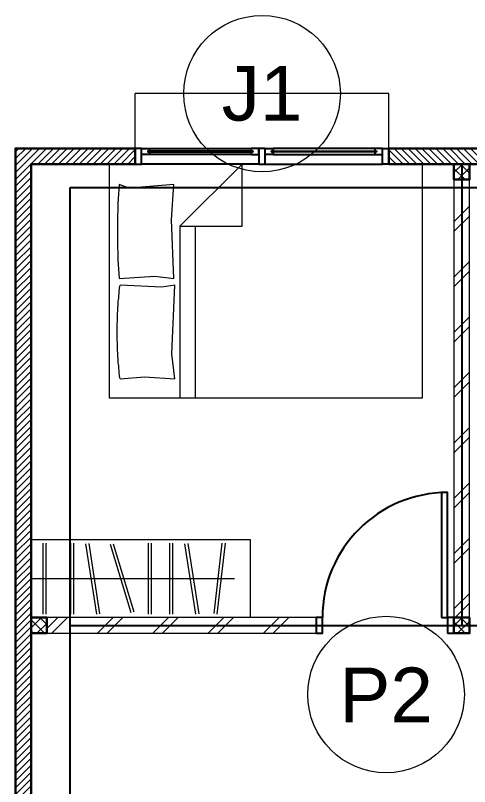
# Model space of a CAD drawing. Header units: millimetres. Extents: x -108 to 357, y -17 to 192.
# Drawn here: x -3.803 to -0.903, y 99.228 to 104.158 of the extents above; entities that cross this region are included whole.
import ezdxf
from ezdxf.enums import TextEntityAlignment as Align

# ---------------------------------------------------------------- set-up
doc = ezdxf.new("R2010")
doc.units = ezdxf.units.MM
for name, color, linetype, lineweight in [('ars', 11, 'Continuous', 0), ('KOL', 1, 'Continuous', 30), ('KOLOM', 4, 'Continuous', 9), ('lan', 7, 'Continuous', 15), ('NOT', 7, 'Continuous', 20), ('tem', 5, 'Continuous', 20)]:
    doc.layers.add(name, color=color, linetype=linetype, lineweight=lineweight)
doc.layers.add('as', color=1, linetype='Continuous', plot=False)
doc.layers.add('Kusen', color=30, linetype='Continuous')
doc.styles.add('S', font='simplex', dxfattribs={"width": 0.75})
doc.styles.get("Standard").update_dxf_attribs({"font": 'arial.ttf'})
pattern_1 = [(45, (-0.2672, -0.72464), (-0.1767767, 0.1767767), []), (45, (-0.2047, -0.72464), (-0.1767767, 0.1767767), [])]

# ---------------------------------------------------------------- blocks, each defined once
blk = doc.blocks.new('T. J1')
at = {"layer": 'Kusen'}
for p, q in [((-0.7188, 0.1), (-0.0688, 0.1)), ((0.7212, 0.1), (0.0712, 0.1)), ((-0.0688, 0.06), (-0.7188, 0.06)), ((0.0712, 0.06), (0.7212, 0.06)), ((-0.0188, 0), (-0.7688, 0)), ((0.0212, 0), (0.7712, 0))]:
    blk.add_line(p, q, dxfattribs=at)
for points in [[(-0.8088, 0), (-0.7688, 0), (-0.7688, 0.1), (-0.8088, 0.1)], [(-0.0188, 0), (0.0212, 0), (0.0212, 0.1), (-0.0188, 0.1)], [(0.8112, 0), (0.7712, 0), (0.7712, 0.1), (0.8112, 0.1)]]:
    blk.add_lwpolyline(points, close=True, dxfattribs=at)
for points in [[(-0.7188, 0.0775), (-0.7188, 0.06), (-0.7688, 0.06), (-0.7688, 0.1), (-0.7188, 0.1), (-0.7188, 0.0825), (-0.7288, 0.0825), (-0.7288, 0.0775), (-0.7188, 0.0775)], [(-0.0688, 0.0775), (-0.0688, 0.06), (-0.0188, 0.06), (-0.0188, 0.1), (-0.0688, 0.1), (-0.0688, 0.0825), (-0.0588, 0.0825), (-0.0588, 0.0775), (-0.0688, 0.0775)], [(0.0712, 0.0775), (0.0712, 0.06), (0.0212, 0.06), (0.0212, 0.1), (0.0712, 0.1), (0.0712, 0.0825), (0.0612, 0.0825), (0.0612, 0.0775), (0.0712, 0.0775)], [(0.7212, 0.0775), (0.7212, 0.06), (0.7712, 0.06), (0.7712, 0.1), (0.7212, 0.1), (0.7212, 0.0825), (0.7312, 0.0825), (0.7312, 0.0775), (0.7212, 0.0775)]]:
    blk.add_lwpolyline(points, dxfattribs=at)
at = {"layer": 'Kusen', "color": 141}
for points in [[(-0.7288, 0.0775), (-0.0588, 0.0775), (-0.0588, 0.0825), (-0.7288, 0.0825)], [(0.7312, 0.0775), (0.0612, 0.0775), (0.0612, 0.0825), (0.7312, 0.0825)]]:
    blk.add_lwpolyline(points, close=True, dxfattribs=at)
blk = doc.blocks.new('P.80')
at = {"layer": 'Kusen'}
for points in [[(-69.8094, -74.8368), (-69.7694, -74.8368), (-69.7694, -74.0368), (-69.8094, -74.0368)], [(-70.6094, -74.9368), (-70.5694, -74.9368), (-70.5694, -74.8368), (-70.6094, -74.8368)], [(-69.7694, -74.9368), (-69.7294, -74.9368), (-69.7294, -74.8368), (-69.7694, -74.8368)]]:
    blk.add_lwpolyline(points, close=True, dxfattribs=at)
blk.add_arc((-69.7694, -74.8368), 0.8, 90, 180, dxfattribs=at)
blk = doc.blocks.new('K 10.10')
at = {"layer": 'ars'}
h = blk.add_hatch(dxfattribs=at)
h.set_pattern_fill('_USER', color=256, scale=0.05, angle=45, double=1, pattern_type=0)
h.set_pattern_definition([(45, (0, 0), (-0.035355339, 0.035355339), []), (135, (0, 0), (-0.035355339, -0.035355339), [])])
h.paths.add_polyline_path([(1560.5383, 1380.4069), (1560.6383, 1380.4069), (1560.6383, 1380.5069), (1560.5383, 1380.5069)])
at = {"layer": 'KOL'}
blk.add_lwpolyline([(1560.5383, 1380.4069), (1560.6383, 1380.4069), (1560.6383, 1380.5069), (1560.5383, 1380.5069)], close=True, dxfattribs=at)
blk = doc.blocks.new('BED1')
at = {"color": 0, "linetype": 'Continuous'}
for points in [[(1.9976, 0), (1.9976, 1.4976), (0, 1.4976), (0, 0), (1.9976, 0)], [(1.5484, 1.0993), (1.1489, 1.0993), (1.1489, 1.4976), (1.5484, 1.0993)], [(1.9346, 1.3656), (1.9443, 1.2458), (1.9467, 1.1259), (1.9467, 1.0061), (1.9443, 0.8862), (1.9346, 0.7663), (1.707, 0.7809), (1.586, 0.7663), (1.6017, 1.1404), (1.586, 1.3656), (1.8717, 1.3426), (1.9346, 1.3656)], [(1.4492, 1.0993), (1.4492, 0)], [(1.5484, 1.0993), (1.5484, 0)], [(1.9298, 0.1235), (1.7724, 0.138), (1.5799, 0.1235), (1.5981, 0.2833), (1.5799, 0.7228), (1.6634, 0.7094), (1.9298, 0.7228)], [(1.9298, 0.1235), (1.931, 0.1332), (1.9322, 0.1429), (1.9334, 0.1513), (1.9346, 0.161), (1.9346, 0.1707), (1.9358, 0.1804), (1.937, 0.1889), (1.9383, 0.1985), (1.9383, 0.2082), (1.9395, 0.2179), (1.9407, 0.2264), (1.9407, 0.2361), (1.9419, 0.2458), (1.9419, 0.2542), (1.9431, 0.2639), (1.9431, 0.2736), (1.9443, 0.2833), (1.9443, 0.2918), (1.9455, 0.3015), (1.9455, 0.3111), (1.9455, 0.3208), (1.9467, 0.3293), (1.9467, 0.339), (1.9467, 0.3487), (1.9467, 0.3584), (1.9479, 0.3668), (1.9479, 0.3765), (1.9479, 0.3862), (1.9479, 0.3959), (1.9479, 0.4044), (1.9479, 0.414), (1.9479, 0.4237), (1.9479, 0.4334), (1.9479, 0.4419), (1.9479, 0.4516), (1.9479, 0.4613), (1.9479, 0.4709), (1.9479, 0.4794), (1.9467, 0.4891), (1.9467, 0.4988), (1.9467, 0.5085), (1.9467, 0.5169), (1.9455, 0.5266), (1.9455, 0.5363), (1.9455, 0.546), (1.9443, 0.5545), (1.9443, 0.5642), (1.9431, 0.5738), (1.9431, 0.5835), (1.9419, 0.592), (1.9419, 0.6017), (1.9407, 0.6114), (1.9407, 0.6199), (1.9395, 0.6295), (1.9383, 0.6392), (1.9383, 0.6489), (1.937, 0.6574), (1.9358, 0.6671), (1.9346, 0.6768), (1.9346, 0.6864), (1.9334, 0.6949), (1.9322, 0.7046), (1.931, 0.7143), (1.9298, 0.7228)]]:
    blk.add_lwpolyline(points, dxfattribs=at)
blk = doc.blocks.new('LEMARI1')
for points in [[(0.6998, 0.4988), (-0.6998, 0.4988)], [(-0.6998, 0), (0.6998, 0), (0.6998, 0.4988), (-0.6998, 0.4988), (-0.6998, 0)], [(-0.5387, 0.4758), (-0.4855, 0.023)], [(-0.4685, 0.0254), (-0.5206, 0.477)], [(-0.3002, 0.4746), (-0.3705, 0.0242)], [(-0.3523, 0.0218), (-0.2821, 0.4709)], [(-0.2034, 0.477), (-0.2034, 0.0218)], [(-0.1852, 0.0218), (-0.1852, 0.477)], [(-0.0678, 0.477), (-0.0678, 0.0218)], [(-0.0496, 0.0218), (-0.0496, 0.477)], [(0.1755, 0.4722), (0.0436, 0.0363)], [(0.0605, 0.0315), (0.1937, 0.4673)], [(0.3317, 0.4746), (0.2627, 0.0242)], [(0.2797, 0.0218), (0.3499, 0.4709)], [(0.4286, 0.477), (0.4286, 0.0218)], [(0.4467, 0.0218), (0.4467, 0.477)], [(0.6053, 0.477), (0.6053, 0.0218)], [(0.6235, 0.0218), (0.6235, 0.477)], [(0.6998, 0.2494), (-0.5993, 0.2494)]]:
    blk.add_lwpolyline(points)
blk = doc.blocks.new('A-4')
at = {"layer": 'ars'}
h = blk.add_hatch(dxfattribs=at)
h.set_pattern_fill('ANSI31', color=256, scale=0.25, angle=180, style=0)
h.set_pattern_definition([(225, (-37.55, 7.8), (0.02209709, -0.02209709), [])])
h.paths.add_polyline_path([(-36.785, 13.6), (-37.45, 13.6), (-37.55, 13.6), (-37.55, 7.8), (-37.45, 7.8), (-37.45, 13.5), (-36.785, 13.5)])
h = blk.add_hatch(dxfattribs=at)
h.set_pattern_fill('ANSI31', color=256, scale=0.25, angle=180, style=0)
h.set_pattern_definition([(135, (-524.47873, -326.599584), (0.0220970869, 0.0220970869), [])])
h.paths.add_polyline_path([(-35.165, 13.5), (-34.24, 13.5), (-34.24, 13.6), (-35.165, 13.6)])
h = blk.add_hatch(dxfattribs=at)
h.set_pattern_fill('TEMBOK', color=256, scale=0.25)
h.set_pattern_definition(pattern_1)
h.paths.add_polyline_path([(-34.65, 10.6), (-34.75, 10.6), (-34.75, 13.4), (-34.65, 13.4)])
h = blk.add_hatch(dxfattribs=at)
h.set_pattern_fill('TEMBOK', color=256, scale=0.25)
h.set_pattern_definition(pattern_1)
h.paths.add_polyline_path([(-37.35, 10.5), (-35.63, 10.5), (-35.63, 10.6), (-37.35, 10.6)])
at = {"layer": 'as'}
for p, q in [((-34.7, 13.5), (-34.7, 10.55)), ((-37.2, 13.35), (37.2, 13.35)), ((-37.2, 0.25), (-37.2, 13.35)), ((-37.2, 10.55), (-31, 10.55))]:
    blk.add_line(p, q, dxfattribs=at)
at = {"layer": 'KOL'}
blk.add_lwpolyline([(-36.785, 13.6), (-37.45, 13.6), (-37.55, 13.6), (-37.55, 7.8), (-37.45, 7.8), (-37.45, 13.5), (-36.785, 13.5), (-36.785, 13.6)], dxfattribs=at)
blk.add_lwpolyline([(-35.165, 13.5), (-34.24, 13.5), (-34.24, 13.6), (-35.165, 13.6)], close=True, dxfattribs=at)
at = {"layer": 'lan'}
for p, q in [((-35.165, 13.95), (-36.785, 13.95)), ((-36.785, 13.6), (-36.785, 13.95)), ((-35.165, 13.6), (-35.165, 13.95))]:
    blk.add_line(p, q, dxfattribs=at)
at = {"layer": 'tem'}
for points in [[(-34.75, 10.6), (-34.65, 10.6), (-34.65, 13.4), (-34.75, 13.4)], [(-35.63, 10.6), (-37.35, 10.6), (-37.35, 10.5), (-35.63, 10.5)]]:
    blk.add_lwpolyline(points, close=True, dxfattribs=at)
at = {"layer": 'ars', "xscale": -1}
for name, p in [('BED1', (-34.9524, 12.0024)), ('LEMARI1', (-36.7502, 10.6))]:
    blk.add_blockref(name, p, dxfattribs=at)
at = {"layer": 'KOLOM', "extrusion": (0, 0, -1), "xscale": -1, "zscale": -1, "rotation": 180}
for p in [(-1525.8883, 1393.9069), (-1523.1883, 1391.0069), (-1525.8883, 1391.0069)]:
    blk.add_blockref('K 10.10', p, dxfattribs=at)
at = {"layer": 'Kusen'}
for name, p in [('T. J1', (-35.9761, 13.5)), ('P.80', (34.9794, 85.4368))]:
    blk.add_blockref(name, p, dxfattribs=at)
blk = doc.blocks.new('NAV')
blk.add_circle((0, -0.4), 0.4)
at = {"style": 'S', "width": 0.75, "flags": 4}
blk.add_attdef('AV', text='', height=0.3, dxfattribs=at).set_placement((0, -0.4), align=Align.MIDDLE)

msp = doc.modelspace()

# ---------------------------------------------------------------- block references
msp.add_blockref('A-4', (33.74738, 89.70808))
at = {"layer": 'NOT'}
ref = msp.add_blockref('NAV', (-2.22762, 103.15808), dxfattribs=dict(at, xscale=1.25, yscale=1.25, zscale=1.25, rotation=180))
ref.add_attrib('AV', 'J1', dxfattribs={"layer": '0', "height": 0.35, "flags": 4}).set_placement((-2.22762, 103.65808), align=Align.MIDDLE)
ref = msp.add_blockref('NAV', (-1.43569, 99.31635), dxfattribs=dict(at, xscale=1.25, yscale=1.25, zscale=1.25, rotation=180))
ref.add_attrib('AV', 'P2', dxfattribs={"layer": '0', "height": 0.35, "flags": 4}).set_placement((-1.43569, 99.81635), align=Align.MIDDLE)

doc.saveas('drawing.dxf')
